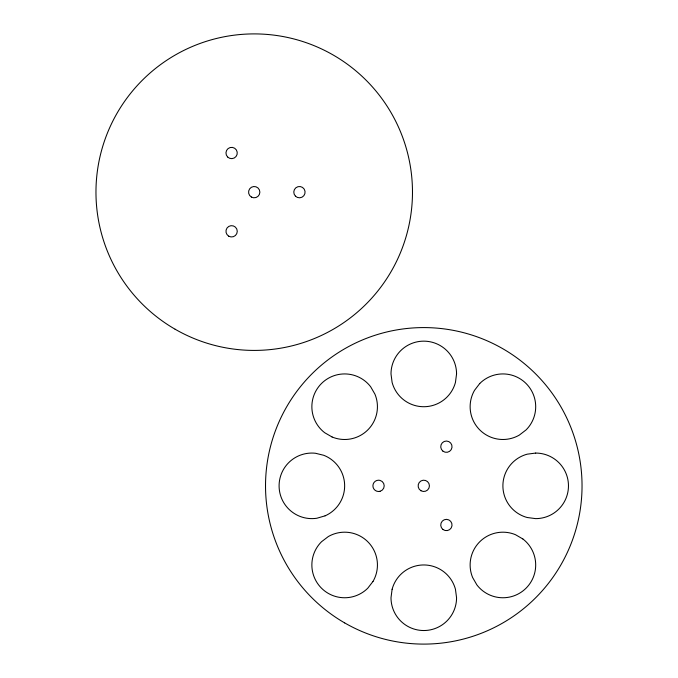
<?xml version="1.0" encoding="UTF-8"?>
<svg xmlns="http://www.w3.org/2000/svg" width="678" height="678" viewBox="0 0 678 678"><rect width="100%" height="100%" fill="white"/><g stroke="black" fill="none" stroke-linecap="round" stroke-linejoin="round"><path stroke-width="1.02" d="M392.113 589.267L391.003 597.75A32.781 32.781 0 0 0 423.784 630.532A32.781 32.781 0 0 0 456.565 597.75L455.447 589.267A32.781 32.781 0 0 0 392.113 589.267M456.565 373.934L455.447 382.417A32.781 32.781 0 0 1 392.113 382.417L391.003 373.934A32.781 32.781 0 0 1 423.784 341.153A32.781 32.781 0 0 1 456.565 373.934M479.736 383.528L474.524 390.325A32.781 32.781 0 0 0 519.306 435.098L526.094 429.894A32.781 32.781 0 0 0 526.094 383.528A32.781 32.781 0 0 0 479.736 383.528M372.985 581.461L367.747 588.233A32.781 32.781 0 0 1 321.389 588.08A32.781 32.781 0 0 1 321.55 541.714L328.355 536.527A32.781 32.781 0 0 1 372.985 581.461M325.093 515.839L316.88 518.238A32.781 32.781 0 0 1 279.099 486.584A32.781 32.781 0 0 1 315.414 453.251L323.728 455.285A32.781 32.781 0 0 1 325.093 515.839M535.688 453.065L527.204 454.175A32.781 32.781 0 0 0 527.204 517.509L535.688 518.628A32.781 32.781 0 0 0 568.469 485.846A32.781 32.781 0 0 0 535.688 453.065M380.027 491.304L378.561 491.499A5.653 5.653 0 0 1 372.908 485.846A5.653 5.653 0 0 1 378.561 480.194L380.027 480.388A5.653 5.653 0 0 1 380.027 491.304M522.865 538.968L515.458 534.688A32.781 32.781 0 0 0 472.625 577.52L476.905 584.936A32.781 32.781 0 0 0 526.094 588.157A32.781 32.781 0 0 0 522.865 538.968M332.101 436.996L324.694 432.717A32.781 32.781 0 0 1 321.465 383.528A32.781 32.781 0 0 1 370.654 386.757L374.934 394.164A32.781 32.781 0 0 1 332.101 436.996M344.653 622.896A158.254 158.254 0 0 0 582.038 485.846A158.254 158.254 0 0 0 344.653 348.789A158.254 158.254 0 0 0 344.653 622.896M420.953 490.736A5.653 5.653 0 0 0 429.428 485.846A5.653 5.653 0 0 0 420.953 480.948A5.653 5.653 0 0 0 420.953 490.736M442.946 529.484A5.653 5.653 0 0 0 451.989 525.738A5.653 5.653 0 0 0 444.226 519.78A5.653 5.653 0 0 0 442.946 529.484M442.946 451.167A5.653 5.653 0 0 0 451.989 447.421A5.653 5.653 0 0 0 444.226 441.463A5.653 5.653 0 0 0 442.946 451.167M175.094 329.211A158.254 158.254 0 0 0 412.478 192.154A158.254 158.254 0 0 0 175.094 55.104A158.254 158.254 0 0 0 175.094 329.211M251.394 197.052A5.653 5.653 0 0 0 259.869 192.154A5.653 5.653 0 0 0 251.394 187.264A5.653 5.653 0 0 0 251.394 197.052M227.613 156.991A5.653 5.653 0 0 0 237.071 154.457A5.653 5.653 0 0 0 230.147 147.541A5.653 5.653 0 0 0 227.613 156.991M228.783 236.207A5.653 5.653 0 0 0 237.266 231.317A5.653 5.653 0 0 0 228.783 226.418A5.653 5.653 0 0 0 228.783 236.207M295.439 196.154A5.653 5.653 0 0 0 304.897 193.62A5.653 5.653 0 0 0 297.973 186.696A5.653 5.653 0 0 0 295.439 196.154"/></g></svg>
